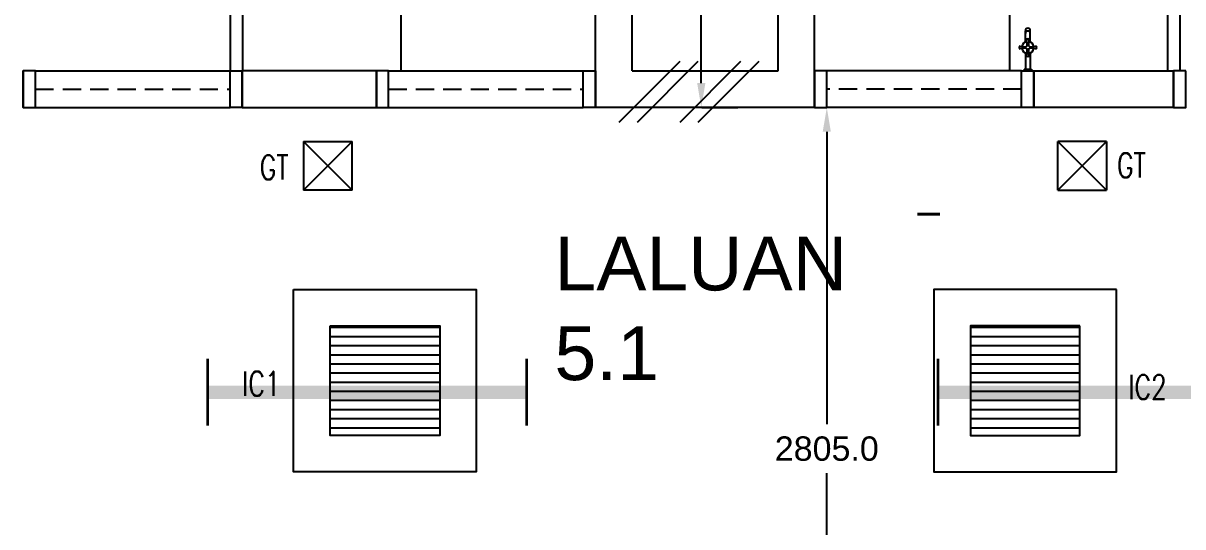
# Model space of a CAD drawing. Header units: inches. Extents: x -46 to 79554, y -41 to 101629.
# Drawn here: x 43064 to 47827, y 16381 to 18451 of the extents above; entities that cross this region are included whole.
import ezdxf

# ---------------------------------------------------------------- set-up
doc = ezdxf.new("R2010")
doc.units = ezdxf.units.IN
doc.header["$MEASUREMENT"] = 0
doc.linetypes.add('HIDDEN', pattern=[0.375, 0.25, -0.125])
for name, color, linetype in [('A-ARR', 4, 'Continuous'), ('A-DRAIN', 9, 'Continuous'), ('A-PARTITION', 4, 'Continuous'), ('A-PTILE', 8, 'Continuous'), ('A-SANI', 4, 'Continuous'), ('A-SYM', 8, 'Continuous'), ('A-WALL', 1, 'Continuous'), ('A-WIN', 9, 'Continuous'), ('A-WIN SYM', 13, 'Continuous'), ('A-WLH', 7, 'Continuous'), ('LAMP', 5, 'Continuous'), ('MEAS', 7, 'Continuous')]:
    doc.layers.add(name, color=color, linetype=linetype)
doc.styles.add('ROMANS', font='romans.shx', dxfattribs={"width": 0.75, "height": 200})
doc.styles.get("Standard").update_dxf_attribs({"font": 'arial.ttf'})
doc.dimstyles.get("Standard").update_dxf_attribs({"dimtxt": 100, "dimasz": 100, "dimexe": 150, "dimexo": 50, "dimgap": 50, "dimtad": 0, "dimtih": 1, "dimtoh": 1, "dimdec": 1, "dimzin": 0, "dimdsep": 46, "dimtxsty": 'Standard', "dimcen": 0.09, "dimadec": 0, "dimazin": 0, "dimtfac": 1, "dimtdec": 1, "dimtofl": 0, "dimtmove": 0, "dimatfit": 3, "dimfxl": 1, "dimtolj": 1, "dimtzin": 0, "dimarcsym": 0})

# ---------------------------------------------------------------- blocks, each defined once
blk = doc.blocks.new('A$C05DF19D8')
at = {"color": 8}
for p, q in [((26.3, 117.7), (26.3, 163.7)), ((46.3, 117.7), (46.3, 163.7)), ((26.3, 71.9), (26.3, 6)), ((46.3, 71.9), (46.3, 6)), ((21.3, 6), (21.3, 0)), ((21.3, 6), (51.3, 6)), ((51.3, 6), (51.3, 0)), ((21.3, 0), (51.3, 0)), ((26.3, 0), (46.3, 0))]:
    blk.add_line(p, q, dxfattribs=at)
blk.add_circle((36.3, 94.8), 8.27, dxfattribs=at)
for centre, radius, start, end in [((36.3, 163.7), 10, 0, 180), ((36.3, 151.9), 10, 0, 180), ((5, 94.6), 5, 90, 270), ((24.4, 167.5), 70.6, 254.0288, 273.1944), ((36.3, 94.8), 25, 98.5202, 172.3849), ((36.3, 124.8), 5, 0, 180), ((-36.5, 105.4), 70.6, 357.8456, 15.9712), ((109.2, 105.4), 70.6, 164.0288, 182.1544), ((36.3, 94.8), 25, 7.6151, 81.4798), ((48.2, 167.5), 70.6, 266.8056, 285.9712), ((67.6, 94.6), 5, 270, 90), ((24.4, 21.8), 70.6, 86.7321, 105.9712), ((36.3, 94.8), 25, 188.2802, 262.5707), ((-36.5, 81.6), 70.6, 344.0288, 4.5751), ((36.3, 62.2), 5, 180, 0), ((109.2, 81.6), 70.6, 175.4249, 195.9712), ((36.3, 94.8), 25, 277.4293, 351.7198), ((48.2, 21.8), 70.6, 74.0288, 93.2679)]:
    blk.add_arc(centre, radius, start, end, dxfattribs=at)
blk = doc.blocks.new('A$C52B244CD')
at = {"layer": 'A-WLH', "color": 8}
for p, q in [((0, 0), (250, 250)), ((75, 0), (325, 250)), ((250, 0), (500, 250)), ((325, 0), (575, 250))]:
    blk.add_line(p, q, dxfattribs=at)
blk = doc.blocks.new('*D114')
at = {"layer": 'DEFPOINTS', "color": 0, "transparency": 16777216}
for p in [(45801.3, 24479.4), (45801.3, 18104.4), (45848.8, 18104.4)]:
    blk.add_point(p, dxfattribs=at)
at = {"layer": 'MEAS', "color": 0, "lineweight": -2, "transparency": 16777216}
for p, q in [((45851.3, 24479.4), (45998.8, 24479.4)), ((45848.8, 24379.4), (45848.8, 21393)), ((45848.8, 18204.4), (45848.8, 21190.8)), ((45851.3, 18104.4), (45998.8, 18104.4))]:
    blk.add_line(p, q, dxfattribs=at)
at = {"layer": 'MEAS', "color": 0, "transparency": 16777216}
for points in [[(45832.1, 24379.4), (45865.5, 24379.4), (45848.8, 24479.4)], [(45832.1, 18204.4), (45865.5, 18204.4), (45848.8, 18104.4)]]:
    blk.add_solid(points, dxfattribs=at)
at = {"layer": 'MEAS', "color": 0, "transparency": 16777216, "insert": (45848.8, 21291.9), "char_height": 100, "attachment_point": 5}
blk.add_mtext('\\A1;6375.0', dxfattribs=at)
blk = doc.blocks.new('*D163')
at = {"layer": 'DEFPOINTS', "color": 0, "transparency": 16777216}
for p in [(46364.3, 18104.4), (46364.3, 15299.4), (46364.3, 15299.4)]:
    blk.add_point(p, dxfattribs=at)
at = {"layer": 'MEAS', "color": 0, "lineweight": -2, "transparency": 16777216}
for p, q in [((46314.3, 18104.4), (46214.3, 18104.4)), ((46364.3, 18004.4), (46364.3, 16803)), ((46364.3, 15399.4), (46364.3, 16600.9)), ((46414.3, 15299.4), (46514.3, 15299.4))]:
    blk.add_line(p, q, dxfattribs=at)
at = {"layer": 'MEAS', "color": 0, "transparency": 16777216}
for points in [[(46347.6, 18004.4), (46380.9, 18004.4), (46364.3, 18104.4)], [(46347.6, 15399.4), (46380.9, 15399.4), (46364.3, 15299.4)]]:
    blk.add_solid(points, dxfattribs=at)
at = {"layer": 'MEAS', "color": 0, "transparency": 16777216, "insert": (46364.3, 16701.9), "char_height": 100, "attachment_point": 5}
blk.add_mtext('\\A1;2805.0', dxfattribs=at)
blk = doc.blocks.new('YBC136')
at = {"layer": 'LAMP'}
for points, const_width in [([(-135000.8, 195525.6), (-135000.8, 195250.4)], 10.9), ([(-133690.5, 195525.6), (-133690.5, 195250.4)], 10.9), ([(-135000.8, 195388), (-133690.5, 195388)], 54.6)]:
    blk.add_lwpolyline(points, dxfattribs=dict(at, const_width=const_width))
blk = doc.blocks.new('*U270')
at = {"layer": 'LAMP'}
blk.add_blockref('YBC136', (134345.6, -195388, -5.5), dxfattribs=at)
blk = doc.blocks.new('*U271')
at = {"layer": 'LAMP', "color": 0, "linetype": 'ByBlock', "lineweight": -2, "transparency": 16777216}
for p in [(0, 0), (3000, 0)]:
    blk.add_blockref('*U270', p, dxfattribs=at)

msp = doc.modelspace()

# ---------------------------------------------------------------- hatches: boundary and pattern name
at = {"layer": 'A-PTILE'}
h = msp.add_hatch(dxfattribs=at)
h.set_pattern_fill('LINE', color=8, scale=300, style=0)
h.set_pattern_definition([(7e-15, (-1336044.546, 64788.448), (0, 37.5), [])])
h.paths.add_polyline_path([(44324.43, 17206.43), (44774.43, 17206.43), (44774.43, 16756.43), (44324.43, 16756.43)])
h = msp.add_hatch(dxfattribs=at)
h.set_pattern_fill('LINE', color=8, scale=300, style=0)
h.set_pattern_definition([(180, (1427773.11, 64788.448), (0, 37.5), [])])
h.paths.add_polyline_path([(47404.13, 17206.43), (46954.13, 17206.43), (46954.13, 16756.43), (47404.13, 16756.43)])

# ---------------------------------------------------------------- linework, layer by layer
at = {"layer": 'A-DRAIN', "color": 8, "linetype": 'Continuous', "ltscale": 1000}
for p, q in [((44214.99, 17965), (44414.99, 17965)), ((44214.99, 17965), (44214.99, 17765)), ((44414.99, 17765), (44414.99, 17965)), ((47313.57, 17765), (47313.57, 17965)), ((47513.57, 17965), (47313.57, 17965)), ((47513.57, 17965), (47513.57, 17765)), ((44414.99, 17765), (44214.99, 17765)), ((47313.57, 17765), (47513.57, 17765))]:
    msp.add_line(p, q, dxfattribs=at)
for points in [[(44174.43, 17356.43), (44924.43, 17356.43), (44924.43, 16606.43), (44174.43, 16606.43)], [(47554.13, 17356.43), (46804.13, 17356.43), (46804.13, 16606.43), (47554.13, 16606.43)], [(44324.43, 17206.43), (44774.43, 17206.43), (44774.43, 16756.43), (44324.43, 16756.43)], [(47404.13, 17206.43), (46954.13, 17206.43), (46954.13, 16756.43), (47404.13, 16756.43)]]:
    msp.add_lwpolyline(points, close=True, dxfattribs=at)
at = {"layer": 'A-PARTITION', "color": 8}
for p, q in [((43914.28, 18641.94), (43914.28, 18254.44)), ((43964.28, 18641.94), (43964.28, 18254.44)), ((47764.28, 18641.94), (47764.28, 18254.44)), ((47814.28, 18641.94), (47814.28, 18254.44))]:
    msp.add_line(p, q, dxfattribs=at)
at = {"layer": 'A-PTILE', "color": 8}
for p, q in [((44214.99, 17965), (44414.99, 17765)), ((44414.99, 17965), (44214.99, 17765)), ((47513.57, 17965), (47313.57, 17765)), ((47313.57, 17965), (47513.57, 17765))]:
    msp.add_line(p, q, dxfattribs=at)
at = {"layer": 'A-SANI', "color": 8}
for p, q in [((44614.28, 19191.94), (44614.28, 18254.44)), ((47114.28, 19191.94), (47114.28, 18254.44))]:
    msp.add_line(p, q, dxfattribs=at)
at = {"layer": 'A-WALL', "color": 8}
for p, q in [((45564.28, 18254.44), (45564.28, 23504.44)), ((46164.28, 18254.44), (46164.28, 23504.44)), ((44514.28, 18254.44), (43964.28, 18254.44)), ((44514.28, 18104.44), (44514.28, 18254.44)), ((45564.28, 18254.44), (46164.28, 18254.44)), ((47214.28, 18254.44), (47788.78, 18254.44)), ((47214.28, 18104.44), (47214.28, 18254.44)), ((43963.78, 18104.44), (44514.28, 18104.44)), ((46314.28, 18104.44), (45414.28, 18104.44)), ((47788.78, 18104.44), (47214.28, 18104.44))]:
    msp.add_line(p, q, dxfattribs=at)
at = {"layer": 'A-WALL', "color": 8, "linetype": 'Continuous', "ltscale": 900}
for p, q in [((45414.28, 18104.44), (45414.28, 20204.44)), ((46314.28, 18104.44), (46314.28, 20204.44)), ((43063.78, 18104.44), (43063.78, 18254.44)), ((43963.78, 18104.44), (43963.78, 18254.44)), ((45414.28, 18104.44), (45414.28, 18254.44)), ((46314.28, 18104.44), (46314.28, 18254.44)), ((47788.78, 18104.44), (47788.78, 18254.44))]:
    msp.add_line(p, q, dxfattribs=at)
at = {"layer": 'A-WIN', "color": 8}
for p, q in [((43113.78, 18254.44), (43913.78, 18254.44)), ((44564.28, 18254.44), (45364.28, 18254.44)), ((47164.28, 18254.44), (46364.28, 18254.44)), ((43113.78, 18104.44), (43913.78, 18104.44)), ((44564.28, 18104.44), (45364.28, 18104.44)), ((47164.28, 18104.44), (46364.28, 18104.44))]:
    msp.add_line(p, q, dxfattribs=at)
at = {"layer": 'A-WIN', "color": 8, "linetype": 'HIDDEN', "ltscale": 300}
for p, q in [((43113.78, 18179.44), (43913.78, 18179.44)), ((44564.28, 18179.44), (45364.28, 18179.44)), ((47164.28, 18179.44), (46364.28, 18179.44))]:
    msp.add_line(p, q, dxfattribs=at)
at = {"layer": 'A-WIN', "color": 8, "linetype": 'Continuous'}
for points in [[(43113.78, 18254.44), (43063.78, 18254.44), (43063.78, 18104.44), (43113.78, 18104.44)], [(43913.78, 18254.44), (43963.78, 18254.44), (43963.78, 18104.44), (43913.78, 18104.44)], [(44564.28, 18254.44), (44514.28, 18254.44), (44514.28, 18104.44), (44564.28, 18104.44)], [(45364.28, 18254.44), (45414.28, 18254.44), (45414.28, 18104.44), (45364.28, 18104.44)], [(46364.28, 18254.44), (46314.28, 18254.44), (46314.28, 18104.44), (46364.28, 18104.44)], [(47164.28, 18254.44), (47214.28, 18254.44), (47214.28, 18104.44), (47164.28, 18104.44)], [(47838.78, 18254.44), (47788.78, 18254.44), (47788.78, 18104.44), (47838.78, 18104.44)]]:
    msp.add_lwpolyline(points, close=True, dxfattribs=at)

# ---------------------------------------------------------------- block references
at = {"layer": 'A-ARR', "color": 8}
msp.add_blockref('A$C05DF19D8', (47153.77, 18256.2), dxfattribs=at)
at = {"layer": 'A-WLH', "color": 8}
msp.add_blockref('A$C52B244CD', (45511.43, 18044.53), dxfattribs=at)
at = {"layer": 'LAMP', "color": 0}
msp.add_blockref('*U271', (44476.32, 16934, 5.46), dxfattribs=at)

# ---------------------------------------------------------------- texts
at = {"layer": 'A-SYM', "color": 8, "linetype": 'HIDDEN', "ltscale": 500, "style": 'ROMANS', "width": 0.75}
for s, p in [('GT', (44035.61, 17808.28)), ('GT', (47556.6, 17816.63)), ('IC1', (43963.11, 16919.39)), ('IC2', (47603.02, 16905.24))]:
    msp.add_text(s, height=100, dxfattribs=at).set_placement(p)
at = {"layer": 'A-WIN SYM', "color": 8, "style": 'ROMANS', "width": 0.75}
msp.add_text('-', height=157.5, dxfattribs=at).set_placement((46717.18, 17598.24))
at = {"layer": 'MEAS', "insert": (45245.73, 17573.62), "char_height": 221.098, "attachment_point": 1}
msp.add_mtext_dynamic_manual_height_columns('LALUAN 5.1', width=439.0684, gutter_width=1105.49, heights=[0], dxfattribs=at)

# ---------------------------------------------------------------- dimensions: what is measured, and where the dimension line sits
at = {"layer": 'MEAS'}
for base, p1, p2, picture, middle in [((45848.81, 18104.44), (45801.28, 24479.44), (45801.28, 18104.44), '*D114', (45848.81, 21291.94)), ((46364.28, 15299.44), (46364.28, 18104.44), (46364.28, 15299.44), '*D163', (46364.28, 16701.94))]:
    dim = msp.add_linear_dim(base=base, p1=p1, p2=p2, angle=90, dimstyle='Standard', dxfattribs=at)
    dim.commit()
    dim.dimension.update_dxf_attribs({"geometry": picture, "text_midpoint": middle})

doc.saveas('drawing.dxf')
